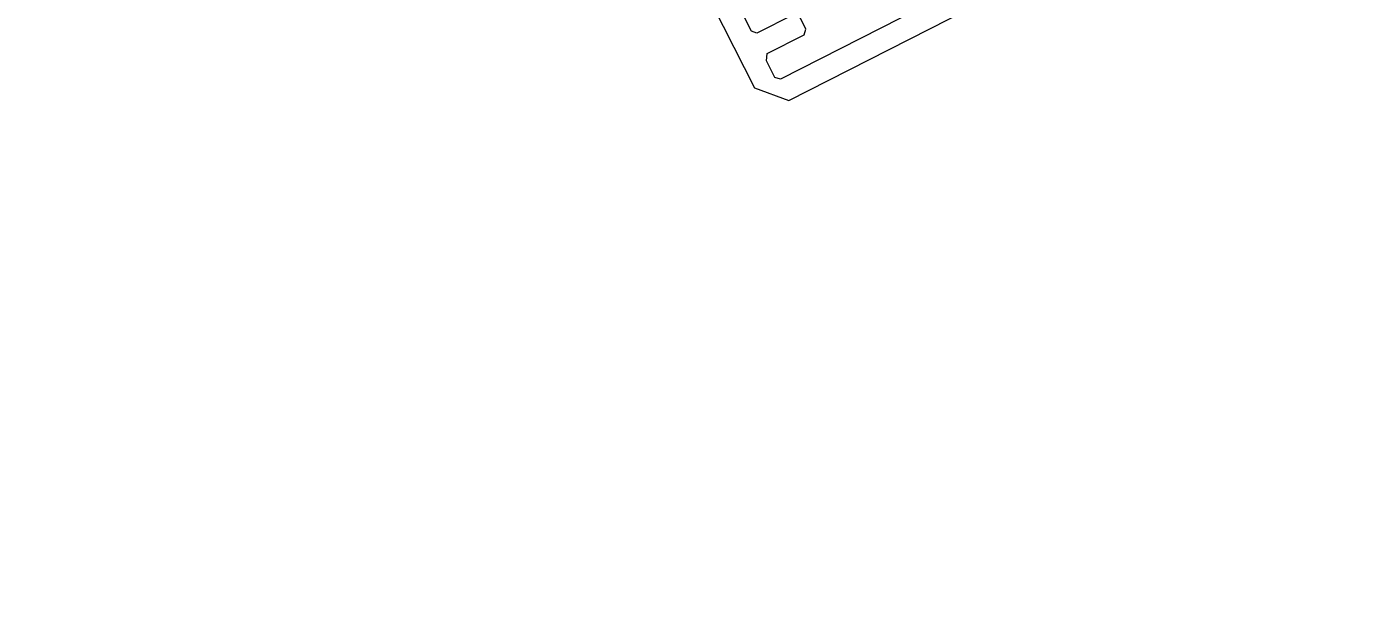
# Model space of a CAD drawing. Header units: millimetres. Extents: x -434100 to 9270898, y 0 to 249028.
# Drawn here: x -194057.4 to -193978.6, y 106430.8 to 106465.1 of the extents above; entities that cross this region are included whole.
import ezdxf
from ezdxf import colors
from ezdxf.entities.mleader import LeaderData, LeaderLine
from ezdxf.math import Vec2, Vec3

# ---------------------------------------------------------------- set-up
doc = ezdxf.new("R2010")
doc.units = ezdxf.units.MM
doc.header["$MEASUREMENT"] = 0
doc.layers.get('0').update_dxf_attribs({"color": 250, "lineweight": 9})
for name, color, linetype, lineweight in [('_АР ТЕКСТ', 250, 'Continuous', 25), ('АР_Отметки', 250, 'Continuous', 15), ('АР_Перегородки витражные', 152, 'Continuous', 13), ('АР_Размеры дверей', 15, 'Continuous', 0), ('АР_Сущ Несущая стена', 216, 'Continuous', 30)]:
    doc.layers.add(name, color=color, linetype=linetype, lineweight=lineweight)
doc.layers.add('Тонкая', color=7, linetype='Continuous')
doc.styles.add('ISOCPEUR', font='isocpeur.TTF', dxfattribs={"width": 0.7})

# ---------------------------------------------------------------- blocks, each defined once
blk = doc.blocks.new('_DotSmall')
at = {"color": 0, "linetype": 'ByBlock', "const_width": 0.5}
blk.add_lwpolyline([(-0.0625, 0, 1), (0.0625, 0, 1)], format="xyb", close=True, dxfattribs=at)
blk = doc.blocks.new('стойка витр.')
at = {"lineweight": 0, "ltscale": 100, "transparency": 33554687}
blk.add_lwpolyline([(-68.58632373265573, -58.46540642052423), (-90.15068845250062, -1.598661102303595), (-90.00917455367744, -1.284153596119722), (-88.98317839115043, -0.8950869223335758), (-88.55468153662514, -0.9934413902010419), (-87.69009137133253, -3.273426419786119), (-87.37564184903749, -3.414962306625966), (-86.69163474338711, -3.155580859434849), (-86.43607351230457, -2.797891934278596), (-87.30066367759719, -0.5179069046935183), (-87.1591497787449, -0.2033993985096458), (-82.02911098225741, 1.741955958394101), (-80.54324021661887, 1.262233232868311), (-79.70200834979187, 1.450846736610401), (-77.34320693471818, 4.170836259007046), (-77.83057009245385, 4.768357554989052), (-90.48468705118285, -0.0301937209587777), (-91.4479567084054, -1.960141251613095), (-69.79711318280897, -59.05493725829001)], dxfattribs=at)
blk = doc.blocks.new('A$Cf7573d2c')
at = {"color": 5, "lineweight": 0, "ltscale": 100, "transparency": 33554687}
blk.add_lwpolyline([(75.22963465948123, -137.4833678396972), (15.53914114448708, -149.1407059916237), (15.25302935624495, -148.9481411982706), (15.04270636092406, -147.8711986557901), (15.21196939924266, -147.4654485115461), (17.60516828659456, -146.9980653982202), (17.79774496634491, -146.7120144731016), (17.65752765501384, -145.99404263428), (17.34810222545639, -145.6817786217725), (14.95490333810449, -146.1491617350985), (14.66879154986236, -145.9565969417163), (13.61716468690429, -140.5718233662192), (14.34078325994778, -139.1882331138622), (14.29685428855009, -138.3272358124523), (12.01399044063874, -135.5432063999469), (11.34278615599032, -135.9227315704484), (13.93680344289169, -149.2051953730988), (15.67648944130633, -150.4803732157889), (75.60635762184393, -138.7762860547809)], dxfattribs=at)
at = {"layer": 'АР_Перегородки витражные', "rotation": 80.28340479355269}
blk.add_blockref('стойка витр.', (29.17858439369593, -60.01344902928395), dxfattribs=at)
blk = doc.blocks.new('A$Cd39b9c29')
at = {"color": 241, "ltscale": 100, "true_color": 0xf7abae, "rotation": 15.99619938090556}
blk.add_blockref('A$Cf7573d2c', (194.7143770353869, -6002.058359785675), dxfattribs=at)
blk = doc.blocks.new('A$Cec9b444d')
at = {"layer": 'Тонкая', "ltscale": 100, "rotation": 359.8999999999999}
blk.add_blockref('A$Cd39b9c29', (-19.13216614062549, 2.909131854816223), dxfattribs=at)

msp = doc.modelspace()

# ---------------------------------------------------------------- linework, layer by layer
at = {"layer": 'АР_Сущ Несущая стена', "lineweight": 18, "ltscale": 100}
for centre, radius, start, end in [((-197116.3547424845, 115484.5892881857), 9778.654617052323, 272.5925479651556, 356.6353913736798), ((-197124.0221649795, 115502.5789153872), 9144.28346907419, 272.8206375183279, 356.2887310665694)]:
    msp.add_arc(centre, radius, start, end, dxfattribs=at)

# ---------------------------------------------------------------- block references
at = {"layer": 'АР_Размеры дверей', "ltscale": 100}
msp.add_blockref('A$Cec9b444d', (-194233.915110983, 112600.6824583525), dxfattribs=at)

# ---------------------------------------------------------------- leaders
at = {"layer": '_АР ТЕКСТ'}
ml = msp.add_multileader_mtext('Standard', dxfattribs=at)
ml.set_content('{\\W0.8;-2,550}', color=256, style='ISOCPEUR')
ml.set_leader_properties(color=256, linetype='Continuous', lineweight=-1)
ml.set_arrow_properties(name='DOTSMALL')
ml.build(insert=Vec2(0, 0))
ml.multileader.update_dxf_attribs({"has_text_frame": 1, "text_left_attachment_type": 4, "text_right_attachment_type": 4, "dogleg_length": 100, "arrow_head_size": 180})
ctx = ml.context
ctx.base_point, ctx.char_height, ctx.arrow_head_size, ctx.landing_gap_size, ctx.plane_origin = Vec3(-302775.822290387, 123943.2638625839, -1.961751612303354), 250, 180, 50, Vec3(-302295.4889269536, 121699.245469789, -1.961751612303354)
ctx.left_attachment, ctx.right_attachment = 4, 4
notes = []
notes.append((ctx, [(0, (0, 0, 0), (0, 0), (1, 0), 1, [])]))
ctx.mtext.insert, ctx.mtext.width, ctx.mtext.defined_height, ctx.mtext.line_spacing_style, ctx.mtext.flow_direction = Vec3(-302725.822290387, 124276.5971959173, -1.961751612303354), 801.0864057841361, 330.709552927064, 2, 5
ml = msp.add_multileader_mtext('Standard', dxfattribs=at)
ml.set_content('{\\W0.8;-2,550}', color=256, style='ISOCPEUR')
ml.set_leader_properties(color=256, linetype='Continuous', lineweight=-1)
ml.set_arrow_properties(name='DOTSMALL')
ml.build(insert=Vec2(0, 0))
ml.multileader.update_dxf_attribs({"has_text_frame": 1, "text_left_attachment_type": 4, "text_right_attachment_type": 4, "dogleg_length": 100, "arrow_head_size": 180})
ctx = ml.context
ctx.base_point, ctx.char_height, ctx.arrow_head_size, ctx.landing_gap_size, ctx.plane_origin = Vec3(-314736.0148765142, 120073.2763382189, -1.961751612303354), 250, 180, 50, Vec3(-314255.6815130808, 117829.2579454239, -1.961751612303354)
ctx.left_attachment, ctx.right_attachment = 4, 4
notes.append((ctx, [(0, (0, 0, 0), (0, 0), (1, 0), 1, [])]))
ctx.mtext.insert, ctx.mtext.width, ctx.mtext.defined_height, ctx.mtext.line_spacing_style, ctx.mtext.flow_direction = Vec3(-314686.0148765142, 120406.6096715522, -1.961751612303354), 801.0864057841361, 330.709552927064, 2, 5
at = {"layer": 'АР_Отметки'}
ml = msp.add_multileader_mtext('Standard', dxfattribs=at)
ml.set_content('%%P0,000', color=256, style='ISOCPEUR')
ml.set_leader_properties(color=256, linetype='Continuous', lineweight=-1)
ml.set_arrow_properties(name='DOTSMALL')
ml.build(insert=Vec2(0, 0))
ml.multileader.update_dxf_attribs({"has_text_frame": 1, "text_left_attachment_type": 4, "text_right_attachment_type": 4, "dogleg_length": 100, "arrow_head_size": 180})
ctx = ml.context
ctx.base_point, ctx.char_height, ctx.arrow_head_size, ctx.landing_gap_size, ctx.plane_origin = Vec3(-195756.5539536524, 128483.8249865545, -0.1595442850443263), 250, 180, 50, Vec3(-198827.6356693176, 126894.2764455226, -0.1595442850443263)
ctx.left_attachment, ctx.right_attachment = 4, 4
notes.append((ctx, [(0, (0, 0, 0), (0, 0), (1, 0), 1, [])]))
ctx.mtext.insert, ctx.mtext.width, ctx.mtext.line_spacing_style, ctx.mtext.flow_direction = Vec3(-195706.5539536524, 128817.1583198878, -0.1595442850443263), 852.6970314602484, 2, 5
ml = msp.add_multileader_mtext('Standard', dxfattribs=at)
ml.set_content('{\\W0.8;-2,250}', color=256, style='ISOCPEUR')
ml.set_leader_properties(color=256, linetype='Continuous', lineweight=-1)
ml.set_arrow_properties(name='DOTSMALL')
ml.build(insert=Vec2(0, 0))
ml.multileader.update_dxf_attribs({"has_text_frame": 1, "text_left_attachment_type": 4, "text_right_attachment_type": 4, "dogleg_length": 100, "arrow_head_size": 180})
ctx = ml.context
ctx.base_point, ctx.char_height, ctx.arrow_head_size, ctx.landing_gap_size, ctx.plane_origin = Vec3(-297233.6192957293, 128352.8588700729), 250, 180, 50, Vec3(-296855.5361043215, 126878.8351738673)
ctx.left_attachment, ctx.right_attachment = 4, 4
notes.append((ctx, [(0, (0, 0, 0), (0, 0), (1, 0), 1, [])]))
ctx.mtext.insert, ctx.mtext.width, ctx.mtext.defined_height, ctx.mtext.line_spacing_style, ctx.mtext.flow_direction = Vec3(-297183.6192957293, 128686.1922034062), 769.9889591111103, 343.8884462512117, 2, 5
ml = msp.add_multileader_mtext('Standard', dxfattribs=at)
ml.set_content('0,000', color=256, style='ISOCPEUR')
ml.set_leader_properties(color=256, linetype='Continuous', lineweight=-1)
ml.set_arrow_properties(name='DOTSMALL')
ml.build(insert=Vec2(0, 0))
ml.multileader.update_dxf_attribs({"has_text_frame": 1, "text_left_attachment_type": 4, "text_right_attachment_type": 4, "dogleg_length": 100, "arrow_head_size": 180})
ctx = ml.context
ctx.base_point, ctx.char_height, ctx.arrow_head_size, ctx.landing_gap_size, ctx.plane_origin = Vec3(-202684.2395502269, 121780.8524941115, -0.1595442850443263), 250, 180, 50, Vec3(-205755.3212658922, 120191.3039530797, -0.1595442850443263)
ctx.left_attachment, ctx.right_attachment = 4, 4
notes.append((ctx, [(0, (0, 0, 0), (0, 0), (1, 0), 1, [])]))
ctx.mtext.insert, ctx.mtext.width, ctx.mtext.line_spacing_style, ctx.mtext.flow_direction = Vec3(-202634.2395502269, 122114.1858274449, -0.1595442850443263), 852.6970314602484, 2, 5
ml = msp.add_multileader_mtext('Standard', dxfattribs=at)
ml.set_content('{\\W0.8;-2,250}', color=256, style='ISOCPEUR')
ml.set_leader_properties(color=256, linetype='Continuous', lineweight=-1)
ml.set_arrow_properties(name='DOTSMALL')
ml.build(insert=Vec2(0, 0))
ml.multileader.update_dxf_attribs({"has_text_frame": 1, "text_left_attachment_type": 4, "text_right_attachment_type": 4, "dogleg_length": 100, "arrow_head_size": 180})
ctx = ml.context
ctx.base_point, ctx.char_height, ctx.arrow_head_size, ctx.landing_gap_size, ctx.plane_origin = Vec3(-298305.7964583198, 120267.0421383413, 1.149675994230903e-08), 250, 180, 50, Vec3(-302964.3053933498, 116414.7346247101, 1.149675994230903e-08)
ctx.left_attachment, ctx.right_attachment = 4, 4
notes.append((ctx, [(0, (0, 0, 0), (0, 0), (1, 0), 1, [])]))
ctx.mtext.insert, ctx.mtext.width, ctx.mtext.defined_height, ctx.mtext.line_spacing_style, ctx.mtext.flow_direction = Vec3(-298255.7964583198, 120600.3754716746, 1.149675994230903e-08), 769.9889591111103, 343.8884462512117, 2, 5
ml = msp.add_multileader_mtext('Standard', dxfattribs=at)
ml.set_content('{\\W0.8;-2,250}', color=256, style='ISOCPEUR')
ml.set_leader_properties(color=256, linetype='Continuous', lineweight=-1)
ml.set_arrow_properties(name='DOTSMALL')
ml.build(insert=Vec2(0, 0))
ml.multileader.update_dxf_attribs({"has_text_frame": 1, "text_left_attachment_type": 4, "text_right_attachment_type": 4, "dogleg_length": 100, "arrow_head_size": 180})
ctx = ml.context
ctx.base_point, ctx.char_height, ctx.arrow_head_size, ctx.landing_gap_size, ctx.plane_origin = Vec3(-336127.5, 116985.8569053825, 1.149675994230903e-08), 250, 180, 50, Vec3(-337173.9636271417, 115928.762695511, 1.149675994230903e-08)
ctx.left_attachment, ctx.right_attachment = 4, 4
notes.append((ctx, [(0, (0, 0, 0), (0, 0), (1, 0), 1, [])]))
ctx.mtext.insert, ctx.mtext.width, ctx.mtext.defined_height, ctx.mtext.line_spacing_style, ctx.mtext.flow_direction = Vec3(-336077.5, 117319.1902387158, 1.149675994230903e-08), 769.9889591111103, 343.8884462512117, 2, 5
ml = msp.add_multileader_mtext('Standard', dxfattribs=at)
ml.set_content('{\\W0.8;-2,650}', color=256, style='ISOCPEUR')
ml.set_leader_properties(color=256, linetype='Continuous', lineweight=-1)
ml.set_arrow_properties(name='DOTSMALL')
ml.build(insert=Vec2(0, 0))
ml.multileader.update_dxf_attribs({"has_text_frame": 1, "text_left_attachment_type": 4, "text_right_attachment_type": 4, "dogleg_length": 100, "arrow_head_size": 180})
ctx = ml.context
ctx.base_point, ctx.char_height, ctx.arrow_head_size, ctx.landing_gap_size, ctx.plane_origin = Vec3(-302139.5, 114233.6666666667), 250, 180, 50, Vec3(-302336.2563643702, 112502.8541723344)
ctx.left_attachment, ctx.right_attachment = 4, 4
notes.append((ctx, [(0, (0, 0, 0), (0, 0), (1, 0), 1, [])]))
ctx.mtext.insert, ctx.mtext.width, ctx.mtext.defined_height, ctx.mtext.line_spacing_style, ctx.mtext.flow_direction = Vec3(-302089.5, 114567), 881.1857792269554, 430.9869369475685, 2, 5
for ctx, leaders in notes:
    for number, flags, end, landing, length, lines in leaders:
        leader = LeaderData()
        leader.index, (leader.has_last_leader_line, leader.has_dogleg_vector, leader.attachment_direction) = number, flags
        leader.last_leader_point, leader.dogleg_vector, leader.dogleg_length = Vec3(end), Vec3(landing), length
        for number, points, colour, breaks in lines:
            line = LeaderLine()
            line.index, line.vertices, line.color, line.breaks = number, Vec3.list(points), colors.encode_raw_color(colour), breaks
            leader.lines.append(line)
        ctx.leaders.append(leader)

doc.saveas('drawing.dxf')
